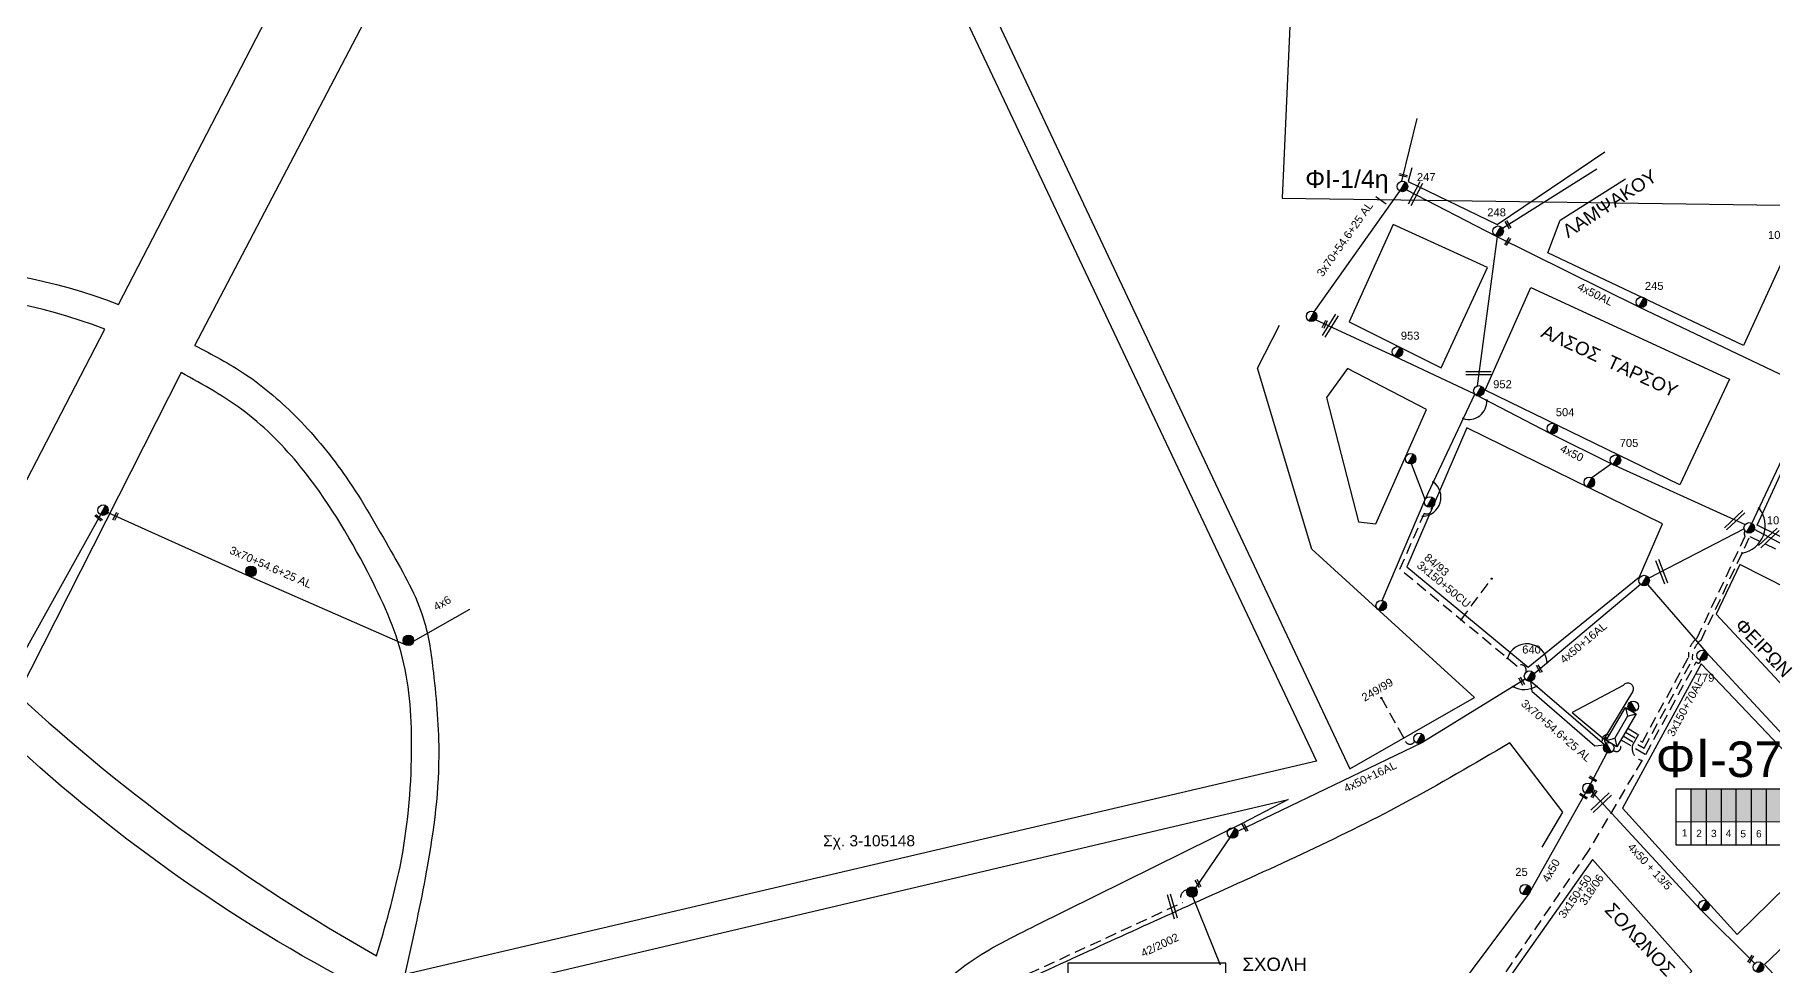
# Model space of a CAD drawing. Header units: millimetres. Extents: x 1091 to 3521, y 1177 to 2968.
# Drawn here: x 2158 to 2548.9, y 2341.5 to 2550.8 of the extents above; entities that cross this region are included whole.
import ezdxf
from ezdxf.enums import TextEntityAlignment as Align

# ---------------------------------------------------------------- set-up
doc = ezdxf.new("R2010")
doc.units = ezdxf.units.MM
doc.linetypes.add('DASHED', pattern=[19.05, 12.7, -6.35])
for name, color, linetype, lineweight in [('3x150+50', 7, 'Continuous', 30), ('3x150+50 XLPE', 7, 'SYN_LINE', 30), ('4x50', 7, 'Continuous', 30), ('4x50 + 13_5', 7, 'SYN_LINE', 30), ('4x6', 7, 'SYN_LINE', 30), ('Άγνωστα', 7, 'Continuous', 30), ('Γυμνά εναέρια ΧΤ (3Φ) 4x50AL', 7, 'Continuous', 30), ('Γυμνά εναέρια ΧΤ και ΦΟΠ (3Φ)   4x50+16AL', 7, 'Continuous', 30), ('Εναέρια παροχή ΧΤ 4x16', 7, 'SYN_LINE', 30), ('Καλώδια ΧΤ   3x150+50CU', 7, 'DASHED', 30), ('Καλώδια ΧΤ   3x150+70AL', 7, 'DASHED', 30), ('Καλώδια ΧΤ   3x150AL+50CU', 7, 'DASHED', 30), ('Συνεστραμμένα ΧΤ   3x70+54.6+25 AL', 7, 'SYN_LINE', 30)]:
    doc.layers.add(name, color=color, linetype=linetype, lineweight=lineweight)
for name, color, linetype in [('Pillar OTE', 7, 'Continuous'), ('TEXT ΚΑΛΩΔΙΩΝ', 7, 'Continuous'), ('ΑΓΝΩΣΤΟ ΕΝΑΕΡΙΟ ΚΑΛΩΔΙΟ', 7, 'Continuous'), ('ΑΓΝΩΣΤΟ ΥΠΟΓΕΙΟ ΚΑΛΩΔΙΟ', 7, 'DASHED'), ('Επιγραφές - Σχήματα', 7, 'Continuous'), ('Μηχανική τομή', 7, 'Continuous'), ('Στύλος Ξύλινος', 7, 'Continuous'), ('Στύλος Ξύλινος @ 1', 7, 'Continuous'), ('Στύλος ΦΜ', 7, 'Continuous'), ('Στύλος ΦΜ @ 1', 7, 'Continuous'), ('Συνδέσεις', 7, 'Continuous'), ('Τομή', 7, 'Continuous'), ('Υποσταθμός εναέριος 2 στύλων', 7, 'Continuous'), ('Υποσταθμός πόλεως', 7, 'Continuous'), ('Υπόβαθρο ΔΕΗ', 7, 'Continuous')]:
    doc.layers.add(name, color=color, linetype=linetype)
doc.styles.add('arial', font='arial.ttf')
doc.styles.get("Standard").update_dxf_attribs({"font": 'arial.ttf', "height": 1.8})
doc.linetypes.add('SYN_LINE', pattern='A,0.5,-0.0001,["/\\/\\/\\/",Standard,S=0.1,R=0,X=0,Y=-0.05],-0.25', length=0.7501)
doc.dimstyles.new('ISO-25', dxfattribs={"dimtxt": 2.5, "dimasz": 2.5, "dimexe": 1.25, "dimexo": 0.625, "dimtad": 1, "dimtxsty": 'Standard', "dimcen": 2.5, "dimadec": 0, "dimazin": 0, "dimtfac": 1, "dimtmove": 0, "dimatfit": 3, "dimfxl": 1, "dimarcsym": 0})

# ---------------------------------------------------------------- blocks, each defined once
blk = doc.blocks.new('ΥΠΑΡΧΩΝ ΤΣΙΜΕΝΤΕΝΙΟΣ ΣΤΥΛΟΣ')
at = {"layer": 'Στύλος ΦΜ'}
blk.add_hatch(color=7, dxfattribs=at).paths.add_polyline_path([(-1.29, -2.28, 0.574793), (2.62, 0, 0.268822), (1.3, 2.27)])
at = {"layer": 'Στύλος ΦΜ', "color": 7}
blk.add_line((-1.29, -2.28), (1.3, 2.27), dxfattribs=at)
blk.add_circle((0, 0), 2.62, dxfattribs=at)
at = {"layer": 'Στύλος ΦΜ', "flags": 4}
for tag, p in [('ΑΡΙΘΜΟΣ', (-4.68, 8.05)), ('ΤΥΠΟΣ', (-4.91, 3.03))]:
    blk.add_attdef(tag, p, '', height=4, dxfattribs=at)
blk = doc.blocks.new('ΥΠΑΡΧΩΝ ΞΥΛΙΝΟΣ ΣΤΥΛΟΣ')
at = {"layer": 'Στύλος Ξύλινος'}
h = blk.add_hatch(color=7, dxfattribs=at)
h.paths.add_polyline_path([(-2.62, 0, 0.270008), (-1.29, -2.28), (1.3, 2.27, 0.576266)])
h.paths.add_polyline_path([(-1.29, -2.28, 0.574793), (2.62, 0, 0.268822), (1.3, 2.27)])
at = {"layer": 'Στύλος Ξύλινος', "color": 7}
blk.add_line((-1.29, -2.28), (1.3, 2.27), dxfattribs=at)
blk.add_circle((0, 0), 2.62, dxfattribs=at)
at = {"layer": 'Στύλος Ξύλινος', "color": 1, "flags": 4}
for tag, p in [('ΑΡΙΘΜΟΣ', (-4.91, 8.6)), ('ΤΥΠΟΣ', (-4.85, 3.39))]:
    blk.add_attdef(tag, p, '', height=4, dxfattribs=at)
blk = doc.blocks.new('ΜΗΧΑΝΙΚΗ ΤΟΜΗ')
at = {"layer": 'Μηχανική τομή', "ltscale": 40}
for p, q in [((-3.8, 1.2), (3.8, 1.2)), ((3.8, -0.3), (-3.8, -0.3))]:
    blk.add_line(p, q, dxfattribs=at)
blk = doc.blocks.new('ΥΠΟΣΤΑΘΜΟΣ ΕΝΑΕΡΙΟΣ ΕΠΙ 2 ΣΤΥΛΩΝ')
at = {"layer": 'Υποσταθμός εναέριος 2 στύλων', "linetype": 'Continuous'}
for points in [[(-11.97, -2.11, 0.574793), (-8.45, -0.07, 0.268822), (-9.64, 1.98)], [(9.68, -2.15, 0.574793), (13.19, -0.1, 0.268822), (12.01, 1.95)]]:
    blk.add_hatch(color=256, dxfattribs=at).paths.add_polyline_path(points)
for p, q in [((-11.97, -2.11), (-9.64, 1.98)), ((9.68, -2.15), (12.01, 1.95))]:
    blk.add_line(p, q, dxfattribs=at)
for centre in [(-10.81, -0.07), (10.84, -0.1)]:
    blk.add_circle(centre, 2.36, dxfattribs=at)
at = {"layer": 'Υποσταθμός πόλεως', "linetype": 'Continuous', "ltscale": 40}
blk.add_lwpolyline([(-8.57, 2.82), (8.57, 2.82), (8.57, -2.82), (-8.57, -2.82)], close=True, dxfattribs=at)
for points in [[(-5.75, 0), (-8.57, 2.82)], [(-8.57, -2.82), (-5.75, 0)], [(-5.75, 0), (5.75, 0)], [(5.75, 0), (8.57, 2.82)], [(8.57, -2.82), (5.75, 0)]]:
    blk.add_lwpolyline(points, dxfattribs=at)
at = {"layer": 'Υποσταθμός εναέριος 2 στύλων', "ltscale": 40, "flags": 1}
for tag, p in [('ΜΕΤΑΣΧΗΜΑΤΙΣΜΟΣ', (14.09, 2.51)), ('ΙΣΧΥΣ', (14.07, -0.28)), ('ΑΡΙΘΜΟΣ', (14.19, -3))]:
    blk.add_attdef(tag, p, '', height=1.8, dxfattribs=at)
blk = doc.blocks.new('_ΣΥΝΔΕΣΗ')
at = {"layer": 'Συνδέσεις', "linetype": 'SYN_LINE', "ltscale": 40}
blk.add_hatch(color=256, dxfattribs=at).paths.add_polyline_path([(0.5, 0, 1), (-0.5, 0, 1)])
at = {"layer": 'Συνδέσεις'}
blk.add_circle((0, 0), 0.5, dxfattribs=at)
blk = doc.blocks.new('ΤΟΜΗ')
at = {"layer": 'Τομή', "ltscale": 40}
for p, q in [((11.3, -0.6), (-11.4, -0.6)), ((11.3, -3.4), (-11.4, -3.4))]:
    blk.add_line(p, q, dxfattribs=at)

msp = doc.modelspace()

# ---------------------------------------------------------------- hatches: boundary and pattern name
at = {"layer": 'Καλώδια ΧΤ   3x150AL+50CU', "linetype": 'DASHED', "lineweight": -3, "ltscale": 0.2}
h = msp.add_hatch(color=2, dxfattribs=at)
h.dxf.hatch_style = 1
h.paths.add_polyline_path([(2534.05, 2381.21), (2530.61, 2381.21), (2530.61, 2373.85), (2534.05, 2373.85)])
h = msp.add_hatch(color=1, dxfattribs=at)
h.dxf.hatch_style = 1
h.paths.add_polyline_path([(2534.05, 2373.85), (2537.49, 2373.84), (2537.49, 2381.21), (2534.05, 2381.21)])
h = msp.add_hatch(color=30, dxfattribs=at)
h.dxf.hatch_style = 1
h.paths.add_polyline_path([(2540.79, 2381.21), (2537.49, 2381.21), (2537.49, 2373.84), (2540.79, 2373.84)])
h = msp.add_hatch(color=5, dxfattribs=at)
h.dxf.hatch_style = 1
h.paths.add_polyline_path([(2540.79, 2373.84), (2544.18, 2373.84), (2544.18, 2381.21), (2540.79, 2381.21)])
h = msp.add_hatch(color=173, dxfattribs=at)
h.dxf.hatch_style = 1
h.paths.add_polyline_path([(2544.18, 2373.84), (2547.57, 2373.83), (2547.57, 2381.21), (2544.18, 2381.21)])
h = msp.add_hatch(color=133, dxfattribs=at)
h.dxf.hatch_style = 1
h.paths.add_polyline_path([(2550.91, 2373.83), (2550.91, 2381.21), (2547.57, 2381.21), (2547.57, 2373.83)])

# ---------------------------------------------------------------- linework, layer by layer
at = {"layer": '3x150+50', "color": 27, "linetype": 'DASHED', "lineweight": -3, "ltscale": 0.2}
msp.add_lwpolyline([(2518.79, 2393.41), (2517.5, 2391.19, 0.452625), (2519.59, 2387.63), (2507.55, 2367.36), (2483.42, 2332.03, 0.327557), (2483.56, 2328.04), (2488.92, 2322.76, -0.629873), (2492.04, 2319.27), (2504.8, 2305.65, -0.490018), (2507.07, 2304.5, 1.818425)], format="xyb", dxfattribs=at)
msp.add_lwpolyline([(2516.37, 2394.83), (2518.79, 2393.41)], dxfattribs=at)
at = {"layer": '3x150+50 XLPE', "color": 133, "linetype": 'DASHED', "lineweight": -3, "ltscale": 0.2}
msp.add_lwpolyline([(2379.73, 2330.74), (2374.74, 2336.45), (2416.26, 2355.69, -0.646981), (2417.27, 2358.48)], format="xyb", dxfattribs=at)
at = {"layer": '4x50', "color": 133, "lineweight": -3, "ltscale": 0.1}
msp.add_lwpolyline([(2481.93, 2470.01), (2498.82, 2461.23), (2512.74, 2454.33), (2542.81, 2440.67)], dxfattribs=at)
at = {"layer": '4x50', "color": 2, "lineweight": -3, "ltscale": 0.1}
for points in [[(2511.7, 2389.33), (2507.99, 2382.35)], [(2506.83, 2380.31), (2494.21, 2357.79), (2477.13, 2334.95)]]:
    msp.add_lwpolyline(points, dxfattribs=at)
at = {"layer": '4x50 + 13_5', "color": 6, "lineweight": -3, "ltscale": 0.1}
msp.add_lwpolyline([(2508.3, 2380.56), (2532.6, 2354.21), (2544.95, 2341.95)], dxfattribs=at)
at = {"layer": '4x6', "color": 6, "lineweight": -3, "ltscale": 15}
msp.add_lwpolyline([(2243.2, 2414.46), (2255.84, 2421.63)], dxfattribs=at)
at = {"layer": 'Pillar OTE', "lineweight": -3, "ltscale": 40}
for points in [[(2527.28, 2368.57), (2527.29, 2381.21), (2557.62, 2381.21), (2557.62, 2368.54), (2527.28, 2368.57)], [(2530.61, 2368.57), (2530.61, 2381.21)], [(2534.05, 2368.56), (2534.05, 2381.21)], [(2537.49, 2368.56), (2537.49, 2381.21)], [(2540.79, 2368.56), (2540.79, 2381.21)], [(2544.18, 2368.55), (2544.18, 2381.21)], [(2547.57, 2368.55), (2547.57, 2381.21)], [(2527.28, 2373.85), (2557.62, 2373.82)]]:
    msp.add_lwpolyline(points, dxfattribs=at)
at = {"layer": 'ΑΓΝΩΣΤΟ ΕΝΑΕΡΙΟ ΚΑΛΩΔΙΟ', "color": 173, "lineweight": -3, "ltscale": 0.1}
for points in [[(2488.18, 2507.3), (2509.4, 2520.68)], [(2487.01, 2505.41), (2482.47, 2471.83)]]:
    msp.add_lwpolyline(points, dxfattribs=at)
at = {"layer": 'ΑΓΝΩΣΤΟ ΕΝΑΕΡΙΟ ΚΑΛΩΔΙΟ', "color": 133, "lineweight": -3, "ltscale": 0.1}
for points in [[(2481.93, 2470.01), (2463.97, 2478.45), (2446.1, 2486.67)], [(2461.11, 2423.59), (2470.79, 2446.3), (2481.93, 2470.01)], [(2470.79, 2446.3), (2467.72, 2454.29)]]:
    msp.add_lwpolyline(points, dxfattribs=at)
at = {"layer": 'ΑΓΝΩΣΤΟ ΕΝΑΕΡΙΟ ΚΑΛΩΔΙΟ', "color": 7, "linetype": 'SYN_LINE', "lineweight": -3, "ltscale": 15}
msp.add_lwpolyline([(2418.52, 2356.85), (2424.68, 2341.65)], dxfattribs=at)
at = {"layer": 'ΑΓΝΩΣΤΟ ΥΠΟΓΕΙΟ ΚΑΛΩΔΙΟ', "color": 133, "lineweight": -3, "ltscale": 0.2}
msp.add_lwpolyline([(2478.88, 2419.2), (2485.76, 2428.49)], dxfattribs=at)
at = {"layer": 'Γυμνά εναέρια ΧΤ (3Φ) 4x50AL', "color": 173, "lineweight": -3, "ltscale": 0.1}
for points in [[(2466.58, 2515.93), (2486.63, 2505.6), (2518.85, 2489.63), (2558.42, 2470.78), (2582.71, 2461.27)], [(2544.29, 2440.92), (2558.42, 2470.78)], [(2542.54, 2439.68), (2521.08, 2428.62)]]:
    msp.add_lwpolyline(points, dxfattribs=at)
at = {"layer": 'Γυμνά εναέρια ΧΤ (3Φ) 4x50AL', "color": 5, "lineweight": -3, "ltscale": 0.1}
msp.add_lwpolyline([(2544.84, 2439.61), (2570.12, 2426.09), (2594.01, 2413.73), (2618.46, 2401.8), (2643.58, 2389.46), (2651.19, 2382.4)], dxfattribs=at)
at = {"layer": 'Γυμνά εναέρια ΧΤ (3Φ) 4x50AL', "color": 30, "lineweight": -3, "ltscale": 0.1}
msp.add_lwpolyline([(2520.81, 2427.17), (2534.01, 2411.97), (2559.05, 2384.96), (2582.02, 2359.42)], dxfattribs=at)
at = {"layer": 'Γυμνά εναέρια ΧΤ (3Φ) 4x50AL', "color": 1, "lineweight": -3, "ltscale": 0.1}
msp.add_lwpolyline([(2426.87, 2370.27), (2419.09, 2358.93)], dxfattribs=at)
at = {"layer": 'Γυμνά εναέρια ΧΤ και ΦΟΠ (3Φ)   4x50+16AL', "color": 30, "lineweight": -3, "ltscale": 0.1}
msp.add_lwpolyline([(2495.3, 2407.14), (2519.23, 2427.21)], dxfattribs=at)
at = {"layer": 'Γυμνά εναέρια ΧΤ και ΦΟΠ (3Φ)   4x50+16AL', "color": 1, "lineweight": -3, "ltscale": 0.1}
msp.add_lwpolyline([(2493.32, 2405.87), (2470.02, 2391.53), (2428.58, 2371.63)], dxfattribs=at)
at = {"layer": 'Εναέρια παροχή ΧΤ 4x16', "color": 133, "lineweight": -3, "ltscale": 0.1}
msp.add_lwpolyline([(2512.74, 2454.33), (2508.32, 2451.17)], dxfattribs=at)
at = {"layer": 'Επιγραφές - Σχήματα', "color": 173, "lineweight": -3}
msp.add_lwpolyline([(2390.42, 2335.86), (2425.93, 2335.86), (2425.93, 2342.03), (2390.42, 2342.03)], close=True, dxfattribs=at)
at = {"layer": 'Καλώδια ΧΤ   3x150+50CU', "color": 133, "lineweight": -3, "ltscale": 0.2}
msp.add_lwpolyline([(2493.4, 2407.37, 0.86122), (2491.48, 2408.75), (2465.11, 2430.62), (2470.62, 2443.21, 0.784581), (2472.08, 2444.57, -5.227934)], format="xyb", dxfattribs=at)
at = {"layer": 'Καλώδια ΧΤ   3x150+50CU', "color": 1, "lineweight": -3, "ltscale": 0.2}
msp.add_lwpolyline([(2460.94, 2401.64), (2466.39, 2391.85, 0.607208), (2468.43, 2391.91, 1.030556)], format="xyb", dxfattribs=at)
msp.add_arc((2511.71, 2392.28), 1.09, 64.5113, 246.1101, dxfattribs=at)
at = {"layer": 'Καλώδια ΧΤ   3x150+50CU', "color": 133, "lineweight": -3, "ltscale": 0.2}
msp.add_arc((2511.83, 2392.05), 0.67, 87.9832, 240.7612, dxfattribs=at)
at = {"layer": 'Καλώδια ΧΤ   3x150+50CU', "color": 2, "lineweight": -3, "ltscale": 0.2}
msp.add_arc((2513.86, 2390.54), 0.933, 220.7103, 60.5895, dxfattribs=at)
at = {"layer": 'Καλώδια ΧΤ   3x150+70AL', "color": 5, "lineweight": -3, "ltscale": 0.2}
msp.add_lwpolyline([(2515.36, 2393.11), (2520.05, 2390.35), (2530.9, 2410.26, -0.256408), (2532.87, 2414.66), (2543.87, 2437.98), (2568.44, 2425.96, 0.273752), (2570.12, 2426.09)], format="xyb", dxfattribs=at)
at = {"layer": 'Καλώδια ΧΤ   3x150+70AL', "color": 173, "lineweight": -3, "ltscale": 0.2}
msp.add_lwpolyline([(2515.86, 2393.97), (2519.66, 2391.74), (2530.02, 2410.74, -0.256408), (2531.99, 2415.14), (2542.78, 2438.01, -0.299297), (2542.73, 2439.24)], format="xyb", dxfattribs=at)
at = {"layer": 'Καλώδια ΧΤ   3x150+70AL', "color": 30, "lineweight": -3, "ltscale": 0.2}
msp.add_lwpolyline([(2514.85, 2392.25), (2520.43, 2388.96), (2531.78, 2409.78)], dxfattribs=at)
msp.add_arc((2532.23, 2410), 0.5, 206.3248, 12.5072, dxfattribs=at)
at = {"layer": 'Συνεστραμμένα ΧΤ   3x70+54.6+25 AL', "color": 6, "linetype": 'SYN_LINE', "lineweight": -3, "ltscale": 15}
for points in [[(2465.53, 2517.85), (2468.98, 2531.97)], [(2445.82, 2488.49), (2465.1, 2515.66)]]:
    msp.add_lwpolyline(points, dxfattribs=at)
at = {"layer": 'Συνεστραμμένα ΧΤ   3x70+54.6+25 AL', "color": 6, "lineweight": -3, "ltscale": 15}
for points in [[(2174.37, 2443.34), (2206.03, 2429.11), (2241.45, 2413.6)], [(2172.75, 2442.87), (2152.94, 2407.22), (2125.45, 2374.98), (2107.36, 2340.66), (2091.05, 2309.51), (2077.46, 2278.33)]]:
    msp.add_lwpolyline(points, dxfattribs=at)
at = {"layer": 'Συνεστραμμένα ΧΤ   3x70+54.6+25 AL', "color": 1, "linetype": 'SYN_LINE', "lineweight": -3, "ltscale": 15}
msp.add_lwpolyline([(2511.15, 2391.15), (2494.52, 2405.42)], dxfattribs=at)
at = {"layer": 'Συνεστραμμένα ΧΤ   3x70+54.6+25 AL', "color": 133, "linetype": 'SYN_LINE', "lineweight": -3, "ltscale": 15}
msp.add_lwpolyline([(2494.52, 2405.42), (2494.77, 2403.2), (2508.99, 2390.88), (2511.15, 2391.15)], dxfattribs=at)
at = {"layer": 'Υπόβαθρο ΔΕΗ', "lineweight": -3, "ltscale": 0.1}
for points in [[(2458.14, 2950.97), (2438.62, 2514.07), (3389.31, 2500.74)], [(2324.8, 2659.46), (2453.86, 2385.7), (2481.87, 2401.72), (2445.28, 2435.14), (2433.09, 2475.85), (2438, 2485.46)], [(2467.82, 2520.85), (2466.96, 2517.79), (2486.96, 2508.13), (2511.2, 2524.46)], [(2560.99, 2521.44), (2542.41, 2480.91), (2498.38, 2501.79), (2501.18, 2509.09), (2515.87, 2518.4)], [(2497.12, 2368.13), (2501.75, 2376), (2489.84, 2391.54)], [(2238, 2331.31), (2439.93, 2378.8), (2429.64, 2373.45), (2383.16, 2350.45)]]:
    msp.add_lwpolyline(points, dxfattribs=at)
for points in [[(2176.83, 2490.16), (2265.22, 2661.01), (2261.49, 2664.9), (2063.21, 2623.78), (2053.2, 2608.37), (2044.35, 2613.37), (2036.73, 2601.26, 0.039922), (2085.61, 2490.08, -0.18699), (2176.83, 2490.16, -8.343748)], [(2193.97, 2480.93), (2283.31, 2651.49, 0.230563), (2319.44, 2655.82), (2446.31, 2387.44), (2241.22, 2339.46)], [(2137.47, 2414.78), (2173.71, 2484.6, 0.199321), (2083.48, 2482.41), (2137.47, 2414.78)], [(2190.9, 2474.87), (2154.16, 2402.34, 0.056884), (2234.86, 2343.66, 0.304835)], [(2232.04, 2336.11, -0.070134), (2149.79, 2394.52), (2130.72, 2356.81, -0.386513), (2139.5, 2296.77)]]:
    msp.add_lwpolyline(points, format="xyb", dxfattribs=at)
for points in [[(2463.56, 2508.14), (2453.68, 2486.24), (2474.42, 2475.93), (2484.84, 2498.48)], [(2484.27, 2470.87), (2494.54, 2493.94), (2539.27, 2473.34), (2528.11, 2449.6)], [(2453.35, 2475.74), (2448.61, 2469.25), (2455.79, 2441.23), (2459.72, 2440.82), (2471.1, 2466.54)], [(2556.86, 2465.23), (2583.51, 2453.38), (2595.03, 2433.81), (2589.09, 2419.1), (2545.52, 2440.55)], [(2524.16, 2440.8), (2480.17, 2462.4), (2466.65, 2431.16), (2493.98, 2408.55), (2519.03, 2428.93)], [(2622.87, 2332.55), (2641.05, 2381.31), (2541.61, 2431.64), (2536.25, 2420.53), (2618.24, 2332.49)], [(2532.92, 2409.36), (2515.22, 2376.89), (2540.95, 2348.44), (2566.76, 2373.69)], [(2530.77, 2340.22), (2508.42, 2365.31), (2483.5, 2329.92), (2500.93, 2311.3)], [(2616.07, 2320.39), (2573.05, 2366.36), (2547.14, 2341.72), (2589.61, 2296.1)]]:
    msp.add_lwpolyline(points, close=True, dxfattribs=at)
at = {"layer": 'Υπόβαθρο ΔΕΗ', "linetype": 'Continuous', "lineweight": -3, "ltscale": 0.1}
msp.add_lwpolyline([(2511.06, 2392.41), (2517.5, 2403.06, 0.970527), (2515.33, 2404.47), (2503.89, 2398.4)], format="xyb", close=True, dxfattribs=at)
at = {"layer": 'Υπόβαθρο ΔΕΗ', "lineweight": -3}
for centre, radius, start, end in [((2480.64, 2468.3), 4.01, 251.1225, 4.2603), ((2470.05, 2446.79), 4.29, 273.4951, 53.0809), ((2541.03, 2440.4), 6.26, 279.8289, 38.922), ((2493.68, 2409.23), 4.59, 4.852, 163.0462), ((2493.14, 2408.95), 5.39, 241.7574, 300.1703)]:
    msp.add_arc(centre, radius, start, end, dxfattribs=at)
at = {"layer": 'Υπόβαθρο ΔΕΗ', "lineweight": -3, "ltscale": 0.1}
for points in [[(2193.97, 2480.93), (2205.41, 2474.41), (2217.2, 2464.45), (2228.04, 2451.29), (2238.14, 2434.6), (2245.45, 2419.38), (2247.64, 2407.36), (2248.86, 2388.6), (2245.81, 2361.21), (2241.22, 2339.46)], [(2234.86, 2343.66), (2240.14, 2363.7), (2242.75, 2389.53), (2240.72, 2410.64), (2232.88, 2429.94), (2217.76, 2453.66), (2205.42, 2465.85), (2190.9, 2474.87)], [(2489.84, 2391.54), (2465.77, 2377.82), (2419.88, 2355.97), (2379.91, 2337.77)], [(2383.16, 2350.45), (2368.21, 2342.11), (2353.07, 2328.57)]]:
    msp.add_spline(points, degree=3, dxfattribs=at)

# ---------------------------------------------------------------- block references
at = {"layer": 'Μηχανική τομή', "lineweight": -3}
for p, xscale, yscale, zscale, rotation in [((2465.83, 2519.1), 0.2499999999999679, 0.2499999999999679, 0.2499999999999679, 346.0388849379418), ((2489.32, 2508.02), 0.2499999999999679, 0.2499999999999679, 0.2499999999999679, 299.9824876120365), ((2489.24, 2504.35), 0.2499999999999679, 0.2499999999999679, 0.2499999999999679, 239.323440777836), ((2448.1, 2485.76), 0.2499999999999679, 0.2499999999999679, 0.2499999999999679, 245.066015694941), ((2176.04, 2442.53), 0.2499999999999675, 0.2499999999999675, 0.2499999999999675, 242.5105385744271), ((2172.39, 2442.22), 0.2499999999999674, 0.2499999999999674, 0.2499999999999674, 140.7094587887352), ((2496.35, 2408.14), 0.2499999999999679, 0.2499999999999679, 0.2499999999999679, 299.9824876120365), ((2492.37, 2405.35), 0.2499999999999679, 0.2499999999999679, 0.2499999999999679, 299.9824876120365), ((2508.48, 2383.35), 0.2499999999999679, 0.2499999999999679, 0.2499999999999679, 327.1388034874158), ((2508.68, 2380.15), 0.2499999999999679, 0.2499999999999679, 0.2499999999999679, 238.3591332110774), ((2506.32, 2379.48), 0.2499999999999679, 0.2499999999999679, 0.2499999999999679, 327.1388034874158), ((2430.17, 2372.46), 0.2499999999999679, 0.2499999999999679, 0.2499999999999679, 299.9824876120365), ((2419.61, 2359.92), 0.2499999999999679, 0.2499999999999679, 0.2499999999999679, 299.9824876120365), ((2543.92, 2342.98), 0.2499999999999679, 0.2499999999999679, 0.2499999999999679, 238.3591332110774)]:
    msp.add_blockref('ΜΗΧΑΝΙΚΗ ΤΟΜΗ', p, dxfattribs=dict(at, xscale=xscale, yscale=yscale, zscale=zscale, rotation=rotation))
at = {"layer": 'Στύλος Ξύλινος @ 1', "lineweight": -3, "ltscale": 40, "xscale": 0.4499999999998181, "yscale": 0.4499999999998181, "zscale": 0.4499999999998181}
for p in [(2206.61, 2430.13), (2242.03, 2414.62), (2418.35, 2358.01)]:
    msp.add_blockref('ΥΠΑΡΧΩΝ ΞΥΛΙΝΟΣ ΣΤΥΛΟΣ', p, dxfattribs=at)
at = {"layer": 'Στύλος ΦΜ @ 1', "lineweight": -3, "ltscale": 40}
ref = msp.add_blockref('ΥΠΑΡΧΩΝ ΤΣΙΜΕΝΤΕΝΙΟΣ ΣΤΥΛΟΣ', (2465.68, 2516.68), dxfattribs=dict(at, xscale=0.4499999999998181, yscale=0.4499999999998181, zscale=0.4499999999998181))
ref.add_attrib('ΤΥΠΟΣ', '247', (2468.92, 2517.9), dxfattribs={"layer": 'Στύλος ΦΜ', "height": 1.8, "flags": 4})
ref = msp.add_blockref('ΥΠΑΡΧΩΝ ΤΣΙΜΕΝΤΕΝΙΟΣ ΣΤΥΛΟΣ', (2487.21, 2506.62), dxfattribs=dict(at, xscale=0.4499999999998181, yscale=0.4499999999998181, zscale=0.4499999999998181))
ref.add_attrib('ΤΥΠΟΣ', '248', (2484.76, 2509.97), dxfattribs={"layer": 'Στύλος ΦΜ', "height": 1.8, "flags": 4})
ref = msp.add_blockref('ΥΠΑΡΧΩΝ ΤΣΙΜΕΝΤΕΝΙΟΣ ΣΤΥΛΟΣ', (2554.23, 2503.25), dxfattribs=dict(at, xscale=0.4499999999998181, yscale=0.4499999999998181, zscale=0.4499999999998181))
ref.add_attrib('ΑΡΙΘΜΟΣ', '10Κ', (2547.92, 2504.89), dxfattribs={"layer": 'Στύλος ΦΜ', "height": 1.8, "flags": 4})
ref = msp.add_blockref('ΥΠΑΡΧΩΝ ΤΣΙΜΕΝΤΕΝΙΟΣ ΣΤΥΛΟΣ', (2519.44, 2490.65), dxfattribs=dict(at, xscale=0.4499999999998181, yscale=0.4499999999998181, zscale=0.4499999999998181))
ref.add_attrib('ΤΥΠΟΣ', '245', (2520.22, 2493.42), dxfattribs={"layer": 'Στύλος ΦΜ', "height": 1.8, "flags": 4})
at = {"layer": 'Στύλος ΦΜ @ 1', "lineweight": -3, "ltscale": 40, "xscale": 0.4499999999998181, "yscale": 0.4499999999998181, "zscale": 0.4499999999998181}
for p in [(2445.24, 2487.47), (2467.52, 2455.45), (2507.73, 2450.15), (2173.33, 2443.9), (2471.81, 2445.72), (2520.05, 2428.06), (2460.9, 2422.43), (2469.42, 2392.55), (2507.41, 2381.33), (2427.45, 2371.29), (2533.5, 2354.97), (2545.78, 2341.12)]:
    msp.add_blockref('ΥΠΑΡΧΩΝ ΤΣΙΜΕΝΤΕΝΙΟΣ ΣΤΥΛΟΣ', p, dxfattribs=at)
at = {"layer": 'Στύλος ΦΜ @ 1', "lineweight": -3, "ltscale": 40}
ref = msp.add_blockref('ΥΠΑΡΧΩΝ ΤΣΙΜΕΝΤΕΝΙΟΣ ΣΤΥΛΟΣ', (2464.55, 2479.48), dxfattribs=dict(at, xscale=0.4499999999998181, yscale=0.4499999999998181, zscale=0.4499999999998181))
ref.add_attrib('ΤΥΠΟΣ', '953', (2465.32, 2482.23), dxfattribs={"layer": 'Στύλος ΦΜ', "height": 1.8, "flags": 4})
ref = msp.add_blockref('ΥΠΑΡΧΩΝ ΤΣΙΜΕΝΤΕΝΙΟΣ ΣΤΥΛΟΣ', (2482.87, 2470.72), dxfattribs=dict(at, xscale=0.4499999999998181, yscale=0.4499999999998181, zscale=0.4499999999998181))
ref.add_attrib('ΤΥΠΟΣ', '952', (2486.09, 2471.31), dxfattribs={"layer": 'Στύλος ΦΜ', "height": 1.8, "flags": 4})
ref = msp.add_blockref('ΥΠΑΡΧΩΝ ΤΣΙΜΕΝΤΕΝΙΟΣ ΣΤΥΛΟΣ', (2499.4, 2462.25), dxfattribs=dict(at, xscale=0.4499999999998181, yscale=0.4499999999998181, zscale=0.4499999999998181))
ref.add_attrib('ΤΥΠΟΣ', '504', (2500.18, 2465.02), dxfattribs={"layer": 'Στύλος ΦΜ', "height": 1.8, "flags": 4})
ref = msp.add_blockref('ΥΠΑΡΧΩΝ ΤΣΙΜΕΝΤΕΝΙΟΣ ΣΤΥΛΟΣ', (2513.6, 2455.13), dxfattribs=dict(at, xscale=0.4499999999998181, yscale=0.4499999999998181, zscale=0.4499999999998181))
ref.add_attrib('ΤΥΠΟΣ', '705', (2514.56, 2458.1), dxfattribs={"layer": 'Στύλος ΦΜ', "height": 1.8, "flags": 4})
ref = msp.add_blockref('ΥΠΑΡΧΩΝ ΤΣΙΜΕΝΤΕΝΙΟΣ ΣΤΥΛΟΣ', (2543.7, 2439.9), dxfattribs=dict(at, xscale=0.4499999999998181, yscale=0.4499999999998181, zscale=0.4499999999998181))
ref.add_attrib('ΤΥΠΟΣ', '1034', (2547.66, 2440.7), dxfattribs={"layer": 'Στύλος ΦΜ', "height": 1.8, "flags": 4})
ref = msp.add_blockref('ΥΠΑΡΧΩΝ ΤΣΙΜΕΝΤΕΝΙΟΣ ΣΤΥΛΟΣ', (2494.27, 2406.57), dxfattribs=dict(at, xscale=0.4499999999998181, yscale=0.4499999999998181, zscale=0.4499999999998181))
ref.add_attrib('ΤΥΠΟΣ', '640', (2492.62, 2411.65), dxfattribs={"layer": 'Στύλος ΦΜ', "height": 1.8, "flags": 4})
ref = msp.add_blockref('ΥΠΑΡΧΩΝ ΤΣΙΜΕΝΤΕΝΙΟΣ ΣΤΥΛΟΣ', (2533.09, 2411.23), dxfattribs=dict(at, xscale=0.4499999999998181, yscale=0.4499999999998181, zscale=0.4499999999998181))
ref.add_attrib('ΑΡΙΘΜΟΣ', '779', (2531.68, 2405.3), dxfattribs={"layer": 'Στύλος ΦΜ', "height": 1.8, "flags": 4})
ref = msp.add_blockref('ΥΠΑΡΧΩΝ ΤΣΙΜΕΝΤΕΝΙΟΣ ΣΤΥΛΟΣ', (2493.3, 2358.54), dxfattribs=dict(at, xscale=0.4499999999998181, yscale=0.4499999999998181, zscale=0.4499999999998181))
ref.add_attrib('ΑΡΙΘΜΟΣ', '25', (2491.07, 2361.64), dxfattribs={"layer": 'Στύλος ΦΜ', "height": 1.8, "flags": 4})
at = {"layer": 'Συνδέσεις', "lineweight": -3, "xscale": 0.25, "yscale": 0.25, "zscale": 0.25}
for p in [(2484.64, 2468.6), (2479.34, 2464.51), (2472.63, 2450.22), (2545.9, 2444.34), (2470.31, 2442.51), (2542.1, 2434.24), (2485.76, 2428.49), (2478.88, 2419.21), (2489.29, 2410.56), (2498.25, 2409.62), (2490.59, 2404.2), (2495.86, 2404.28), (2460.94, 2401.64)]:
    msp.add_blockref('_ΣΥΝΔΕΣΗ', p, dxfattribs=at)
at = {"layer": 'Τομή', "lineweight": -3}
for p, xscale, yscale, zscale, rotation in [((2468.16, 2515.28), 0.25, 0.25, 0.25, 62.3554470948844), ((2449.91, 2485.09), 0.25, 0.25, 0.25, 238.0323365377389), ((2540.09, 2442), 0.25, 0.25, 0.25, 43.29656259847264), ((2547.79, 2438.01), 0.25, 0.25, 0.25, 43.29656259847264), ((2523.5, 2429.9), 0.25, 0.25, 0.25, 110.5977714725649), ((2510.05, 2378.48), 0.25, 0.25, 0.25, 43.29656259847264), ((2414.44, 2354.86), 0.2499999999999999, 0.2499999999999999, 0.2499999999999999, 286.404183159472)]:
    msp.add_blockref('ΤΟΜΗ', p, dxfattribs=dict(at, xscale=xscale, yscale=yscale, zscale=zscale, rotation=rotation))
at = {"layer": 'Τομή', "lineweight": -3, "xscale": 0.25, "yscale": 0.25, "zscale": 0.25}
msp.add_blockref('ΤΟΜΗ', (2482.79, 2475.18), dxfattribs=at)
at = {"layer": 'Υποσταθμός εναέριος 2 στύλων', "lineweight": -3, "xscale": 0.4999999999999996, "yscale": 0.4999999999999996, "zscale": 0.4999999999999996, "rotation": 239.5142157717581}
msp.add_blockref('ΥΠΟΣΤΑΘΜΟΣ ΕΝΑΕΡΙΟΣ ΕΠΙ 2 ΣΤΥΛΩΝ', (2514.89, 2395.09), dxfattribs=at)

# ---------------------------------------------------------------- texts
at = {"lineweight": -3, "ltscale": 40, "char_height": 3, "width": 64.8866, "attachment_point": 1, "style": 'arial'}
for s, insert, rotation in [('ΛΑΜΨΑΚΟΥ', (2501.31, 2507.51), 32.9644), ('ΑΛΣΟΣ  ΤΑΡΣΟΥ', (2497.87, 2485.72), 335.2891), ('ΦΕΙΡΩΝ', (2542.39, 2419.84), 313.7747), ('ΣΟΛΩΝΟΣ', (2513.14, 2355.9), 313.235)]:
    msp.add_mtext(s, dxfattribs=dict(at, insert=insert, rotation=rotation))
at = {"lineweight": -3, "ltscale": 30, "char_height": 1.63, "width": 11.2573, "attachment_point": 1}
for s, insert in [('1', (2528.53, 2372.13)), ('2', (2531.77, 2372)), ('3', (2535.1, 2372)), ('4', (2538.4, 2372)), ('5', (2541.71, 2371.92)), ('6', (2545.23, 2371.94))]:
    msp.add_mtext(s, dxfattribs=dict(at, insert=insert))
at = {"lineweight": -3, "ltscale": 40, "insert": (2429.68, 2343.26), "char_height": 3, "width": 32.158, "attachment_point": 1, "style": 'arial'}
msp.add_mtext('ΣΧΟΛΗ  \\PΑΣΤΥΝΟΜΙΑΣ', dxfattribs=at)
at = {"layer": 'TEXT ΚΑΛΩΔΙΩΝ', "lineweight": -3, "ltscale": 0.1, "style": 'arial'}
for s, rotation, p in [(' 3x70+54.6+25 AL', 54.6479, (2452.52, 2504.56)), (' 4x50AL', 333.6294, (2508.77, 2492.62)), ('4x50', 333.6421, (2503.81, 2456.74)), (' 3x70+54.6+25 AL', 336.3537, (2210.75, 2431.21)), ('3x150+50CU', 320.3309, (2474.99, 2427.2)), ('4x6', 29.5609, (2249.63, 2422.98)), ('4x50+16AL', 39.9769, (2506.39, 2414.09)), ('3x150+70AL', 61.4036, (2529.27, 2399.45)), (' 3x70+54.6+25 AL', 319.1012, (2500.03, 2394.54)), ('4x50+16AL', 25.6592, (2458.4, 2383.96)), ('4x50', 60.7326, (2499.1, 2362.85)), ('4x50 + 13/5', 312.6791, (2521.35, 2363.75)), ('3x150+50', 55.6691, (2504.51, 2357.02))]:
    msp.add_text(s, height=1.8, rotation=rotation, dxfattribs=at).set_placement(p, align=Align.MIDDLE_CENTER)
at = {"layer": 'Άγνωστα', "color": 7, "lineweight": -3, "char_height": 1.8, "attachment_point": 1}
for s, insert, rotation in [('84/93', (2471.57, 2434.32), 319.9846), ('249/99', (2456.26, 2402.34), 30.4981), ('42/2002', (2406.59, 2344.95), 25.3267)]:
    msp.add_mtext_dynamic_manual_height_columns(s, width=1.8, gutter_width=2.31, heights=[0.73], dxfattribs=dict(at, insert=insert, rotation=rotation))
at = {"layer": 'Άγνωστα', "color": 7, "lineweight": -3, "insert": (2335.33, 2370.79), "char_height": 2.5, "width": 4.551914400963142e-14, "attachment_point": 1}
msp.add_mtext('Σχ. 3-105148', dxfattribs=at)
at = {"layer": 'Άγνωστα', "color": 7, "lineweight": -3}
note = msp.add_mtext_dynamic_manual_height_columns('318/06\\P', width=1.8, gutter_width=2.31, heights=[1.99, 0], dxfattribs=dict(at, insert=(2505.33, 2355.84), char_height=1.8, attachment_point=1, rotation=56.1897))
at = {"layer": 'Επιγραφές - Σχήματα', "lineweight": -3, "ltscale": 0.2, "insert": (2443.81, 2520.36), "char_height": 4, "width": 19.6719, "attachment_point": 1}
msp.add_mtext('ΦΙ-1/4η', dxfattribs=at)
at = {"layer": 'Υπόβαθρο ΔΕΗ', "lineweight": -3, "insert": (2522.66, 2392.53), "char_height": 8, "width": 84.6573, "attachment_point": 1}
msp.add_mtext('Φ{\\H1.0833x;Ι}-37', dxfattribs=at)

# ---------------------------------------------------------------- leaders
at = {"layer": 'Επιγραφές - Σχήματα', "lineweight": -3, "ltscale": 40}
msp.add_leader([(2462.04, 2512.71), (2459.7, 2514.38)], dimstyle='ISO-25', override={"dimasz": 1, "dimtad": 0}, dxfattribs=at)

doc.saveas('drawing.dxf')
